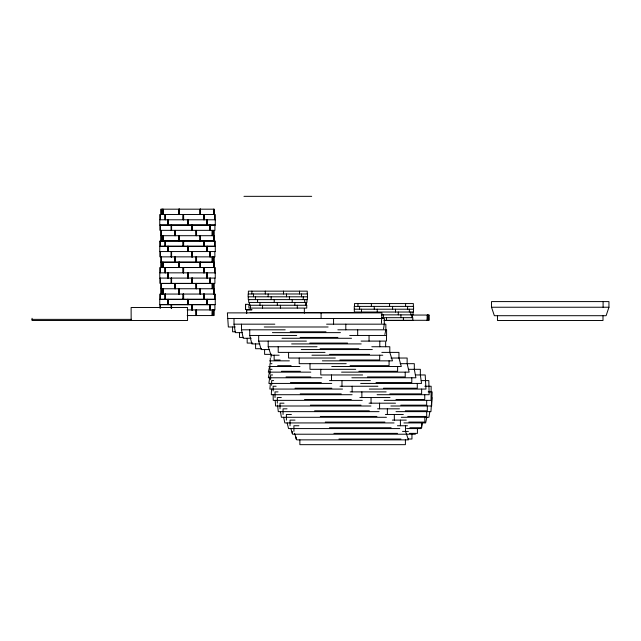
<?xml version="1.0" encoding="UTF-8"?>
<svg xmlns="http://www.w3.org/2000/svg" width="641" height="641" viewBox="0 0 641 641"><rect width="100%" height="100%" fill="white"/><g stroke="black" fill="none" stroke-linecap="round" stroke-linejoin="round"><path stroke-width="0.96" d="M424.831 386.251L431.153 386.251L431.048 400.361L384.191 400.361M271.544 389.071L271.327 394.712L352.109 394.712M270.374 383.43L269.877 389.071L342.51 389.071M381.419 323.224L381.956 312.88L227.379 312.88L228.34 326.99L235.327 326.99M269.797 376.844L268.883 383.43L331.734 383.43M383.534 328.873L384.296 324.17L384.296 318.521L227.379 318.521M429.847 411.642L428.925 417.291L401.258 417.291M269.412 372.141L268.363 377.781L321.814 377.781M384.864 334.514L385.85 329.811L385.85 324.17L326.598 324.17M426.826 417.291L425.632 422.932L403.926 422.932M269.637 366.5L268.315 372.141L310.797 372.141M422.539 422.932L421.097 428.573L406.578 428.573M608.95 307.239L606.106 315.701L494.355 315.701L491.511 307.239L491.511 301.59L608.95 301.59L608.95 307.239L491.511 307.239M243.965 196.338L311.686 196.338M214.887 214.487L214.951 219.735L214.975 214.487L160.058 214.487L160.066 219.735M161.003 235.704L214.03 235.704L214.03 240.952L161.003 240.952L161.123 230.399L161.139 240.952M160.058 241.008L214.975 241.008L214.975 246.256L160.058 246.256L160.05 241.008L160.154 246.256M215.28 251.56L159.753 251.56L159.793 246.312L215.28 246.312L215.288 251.56M161.139 262.169L213.91 262.169M161.003 262.233L214.03 262.233L214.03 267.481L161.003 267.481L161.123 256.921M214.983 272.786L214.975 267.537L160.058 267.537L160.058 272.786M161.051 294.003L161.123 283.45L213.91 283.45L213.982 294.003M161.003 288.754L214.03 288.754L214.03 294.003M214.975 294.059L160.058 294.059L160.058 299.307L214.975 299.307L214.983 294.059L214.887 299.307M307.488 296.799L248.155 296.799L248.155 293.979L307.488 293.979L307.384 299.619L248.267 299.619L248.267 296.799M251.953 309.579L245.543 309.579L245.535 304.331L249.926 304.331M354.249 309.21L413.581 309.21L413.581 306.39L354.249 306.39L354.353 312.031L413.469 312.031L413.469 309.21M187.092 309.915L214.919 309.915L214.911 304.667L160.122 304.667L160.114 308.169M246.553 313.473L246.585 309.972L251.809 309.972M250.166 312.6L361.917 312.6M381.299 314.859L413.036 314.859L413.036 312.031M411.586 315.051L428.957 315.051M187.164 315.556L213.91 315.556L213.91 309.98M381.467 317.68L412.82 317.68L412.82 320.5L384.28 320.5M32.05 319.37L131.517 319.37M384.015 320.3L428.957 320.3L428.917 315.051M234.005 318.521L234.005 324.17L274.821 324.17M264.26 326.99L328.112 326.99M241.481 324.17L241.481 329.811L285.197 329.811M337.855 329.811L385.85 329.811M235.567 331.79L232.587 331.79L232.587 326.99M290.205 331.79L325.973 331.79M242.466 332.631L235.383 332.631L234.005 324.17M272.417 332.631L340.435 332.631M249.742 329.811L249.742 335.459L296.711 335.459M349.682 335.459L386.595 335.459L386.595 329.811M243.476 337.43L239.486 337.43L239.486 332.631M300.116 337.43L337.887 337.43M251.208 338.28L243.268 338.28L241.481 329.811M282 338.28L351.516 338.28M258.676 335.459L258.676 341.1L306.406 341.1M361.091 341.1L386.523 341.1L386.523 335.459M252.73 343.071L247.178 343.071L247.178 338.28M309.787 343.071L347.55 343.071M259.853 343.921L251.897 343.921L249.742 335.459M291.647 343.921L361.204 343.921M268.202 341.1L268.202 346.741L317.023 346.741M371.82 346.741L389.8 346.741L389.8 352.39L392.484 360.851L322.399 360.851M261.568 348.72L255.583 348.72L255.583 343.921M320.099 348.72L358.816 348.72M269.605 349.561L261.191 349.561L258.676 341.1M301.246 349.561L372.325 349.561M325.035 352.39L278.202 352.39L278.202 346.741M381.828 352.39L398.95 352.39L398.95 358.031L401.29 366.5L331.734 366.5M271.68 354.361L264.605 354.361L264.605 349.561M329.578 354.361L369.569 354.361M279.131 355.21L271.047 355.21L268.202 346.741M311.951 355.21L382.789 355.21M335.315 358.031L288.578 358.031L288.578 352.39M390.994 358.031L407.147 358.031L407.147 363.671L409.126 372.141L341.589 372.141M280.125 360.01L274.156 360.01L274.156 355.21M339.866 360.01L379.688 360.01L379.688 355.21M269.669 360.851L289.363 360.851M271.944 363.671L269.941 363.671L269.941 368.375M346.188 363.671L299.211 363.671L299.211 358.031M400.152 363.671L414.31 363.671L414.31 369.32L415.897 377.781L351.845 377.781M277.681 365.65L291.11 365.65M350.09 365.65L389.071 365.65L389.071 360.851M268.755 366.5L299.94 366.5M272.04 369.32L270.053 369.32L270.053 374.024M355.691 369.32L309.988 369.32L309.988 363.671M408.349 369.32L420.352 369.32L420.352 374.961L421.53 383.43L360.667 383.43M281.415 371.291L300.333 371.291M358.896 371.291L397.612 371.291L397.612 366.5M272.625 374.961L270.63 374.961L270.63 379.664M362.606 374.961L320.788 374.961L320.788 369.32M415.376 374.961L425.207 374.961L425.961 389.071L369.336 389.071M286.062 376.94L310.805 376.94M367.453 376.94L405.216 376.94L405.216 372.141M273.635 380.602L271.656 380.602L271.656 385.305M329.49 380.602L370.37 380.602M421.217 380.602L428.821 380.602L429.141 394.712L377.116 394.712M290.429 382.581L321.349 382.581M376.011 382.581L411.794 382.581L411.794 377.781M276.127 386.251L273.122 386.251L273.122 390.954M339.994 386.251L377.91 386.251M295.02 388.222L331.846 388.222M383.51 388.222L417.283 388.222L417.283 383.43M278.018 391.891L275.021 391.891L275.021 397.54M350.138 391.891L386.146 391.891M428.156 391.891L431.153 391.891M300.22 393.87L341.204 393.87M389.856 393.87L421.626 393.87L421.626 389.071M281.311 397.54L277.329 397.54L277.329 403.181M359.865 397.54L390 397.54M304.555 399.511L351.292 399.511M395.97 399.511L424.759 399.511L424.759 394.712M362.261 400.361L273.234 400.361L273.162 394.712M283.995 403.181L280.013 403.181L280.013 408.822M369.048 403.181L395.489 403.181M310.38 405.152L361.019 405.152M400.801 405.152L426.666 405.152L426.666 400.361M370.939 406.001L275.566 406.001L275.205 400.361M390.85 406.001L431.649 406.001L432.186 391.891M287.024 408.822L283.05 408.822L283.05 414.471M377.581 408.822L399.471 408.822M314.643 410.801L369.28 410.801M405.304 410.801L427.315 410.801L427.315 406.001M379.055 411.642L278.29 411.642L277.545 405.064M396.018 411.642L430.936 411.642L431.906 397.54M291.399 414.471L286.399 414.471L286.399 420.111M385.385 414.471L403.317 414.471M320.284 416.442L376.916 416.442M407.78 416.442L426.698 416.442L426.698 411.642M386.443 417.291L281.391 417.291L280.47 411.642M295.012 420.111L290.036 420.111L290.036 425.752M392.34 420.111L406.306 420.111M325.251 422.082L384.896 422.082M408.854 422.082L424.831 422.082L424.831 417.291M394.063 422.932L284.828 422.932L283.642 417.291M298.898 425.752L293.915 425.752L293.915 431.401M397.42 425.752L407.46 425.752M329.482 427.731L391.09 427.731M409.863 427.731L421.722 427.731L421.722 422.932M399.8 428.573L288.562 428.573L287.12 422.932M402.516 431.401L408.429 431.401M333.937 433.372L397.468 433.372M409.439 433.372L417.419 433.372L417.419 428.573M415.368 434.221L292.552 434.221L290.878 428.573M338.953 439.021L400.929 439.021M407.956 439.021L411.955 439.021L411.955 434.221M294.548 433.276L296.759 439.862L408.509 439.862L405.505 431.401L405.505 425.752M131.157 318.889L131.117 307.52L187.557 307.52L187.557 320.5L32.05 320.5L32.05 318.281M603.101 301.59L603.101 307.239M602.997 315.701L602.997 320.5L497.464 320.5L497.464 315.701M428.789 315.051L428.837 320.3M427.475 315.051L427.427 320.3M427.387 315.051L427.331 320.3M427.275 315.051L427.227 320.3M413.365 306.39L413.365 303.57L354.465 303.57L354.465 306.39M412.283 314.859L412.283 317.68M411.971 314.859L411.971 317.68M410.801 312.031L410.801 314.859M409.343 309.21L409.343 312.031M407.612 306.39L407.612 309.21M405.609 303.57L405.609 306.39M405.4 439.862L405.4 444.662L299.868 444.662L299.868 439.862M403.381 317.68L403.381 320.5M400.929 314.859L400.929 317.68M400.409 420.111L400.409 425.752M398.293 312.031L398.293 314.859M395.505 309.21L395.505 312.031M394.335 414.471L394.335 420.111M392.588 306.39L392.588 309.21M389.576 303.57L389.576 306.39M387.372 408.822L387.372 414.471M386.499 317.68L386.499 320.5M385.642 342.038L385.642 346.741M383.398 314.859L383.398 317.68M379.793 341.1L379.793 346.741M379.576 403.181L379.576 408.822M377.237 309.21L377.237 312.031M374.256 306.39L374.256 309.21M371.371 303.57L371.371 306.39M371.043 397.54L371.043 403.181M369.048 335.459L369.048 341.1M361.869 391.891L361.869 397.54M361.524 309.21L361.524 312.031M359.609 306.39L359.609 309.21M357.958 303.57L357.958 306.39M357.678 329.811L357.678 335.459M352.141 386.251L352.141 391.891M345.803 324.17L345.803 329.811M341.982 380.602L341.982 386.251M333.568 318.521L333.568 324.17M331.485 374.961L331.485 380.602M321.093 312.88L321.093 318.521M307.271 293.979L307.271 291.15L248.371 291.15L248.371 293.979M306.951 299.619L306.951 302.44L248.7 302.44L248.7 299.619M306.198 302.44L306.198 305.26M305.877 302.44L305.877 305.26M304.715 299.619L304.715 302.44M304.347 308.457L304.347 313.161M303.257 296.799L303.257 299.619M301.518 293.979L301.518 296.799M299.523 291.15L299.523 293.979M297.288 305.26L297.288 308.081M295.966 437.098L295.966 439.021M294.844 302.44L294.844 305.26M292.208 299.619L292.208 302.44M292.248 431.457L292.248 433.372M289.42 296.799L289.42 299.619M286.495 293.979L286.495 296.799M283.482 291.15L283.482 293.979M280.413 305.26L280.413 308.081M277.305 302.44L277.305 305.26M274.212 299.619L274.212 302.44M271.151 296.799L271.151 299.619M271.103 354.265L271.103 357.093M270.294 358.031L270.294 362.734M268.162 293.979L268.162 296.799M265.286 291.15L265.286 293.979M262.546 305.26L262.546 308.081M259.966 302.44L259.966 305.26M257.586 299.619L257.586 302.44M255.43 296.799L255.43 299.619M253.515 293.979L253.515 296.799M251.873 291.15L251.873 293.979M250.511 305.26L250.511 308.081M249.453 302.44L249.453 305.26M246.625 309.972L246.713 313.473M245.631 304.331L245.559 309.579M214.951 241.008L214.887 246.256M214.831 251.617L214.911 256.865L160.122 256.865L160.122 251.617M214.911 267.537L214.887 272.786M214.863 278.146L214.919 283.394L160.122 283.394L160.114 278.146M213.982 209.182L214.014 214.431L214.03 209.182L161.003 209.182L161.027 214.431M213.91 230.399L213.894 240.952M213.91 256.921L213.982 267.481M213.854 209.182L213.854 214.431M213.838 230.399L213.854 240.952M213.87 256.921L213.854 267.481M213.838 283.45L213.854 294.003M213.838 309.98L213.79 315.556M212.435 235.648L212.435 230.399L212.283 235.648M212.435 256.921L212.435 262.169L212.283 256.921M212.435 283.45L212.435 288.698L212.283 283.45M212.435 315.556L212.435 309.98L212.283 315.556M212.179 230.399L212.227 235.648M212.227 256.921L212.179 262.169M212.179 283.45L212.227 288.698M212.227 309.98L212.179 315.556M210.192 225.095L210.224 230.343M210.192 251.617L210.224 256.865M210.224 278.146L210.192 283.394M210.224 304.667L210.192 309.915M210.016 225.095L210.144 230.343M210.088 251.617L210.144 256.865M210.088 278.146L210.016 283.394M210.144 304.667L210.088 309.915M209.952 225.095L209.895 230.343M209.952 251.617L209.895 256.865M209.895 278.146L209.952 283.394M209.952 304.667L209.895 309.915M207.412 219.791L207.347 225.039L207.275 219.791M207.452 251.56L207.347 246.312L207.275 251.56M207.452 272.842L207.347 278.09L207.275 272.842M207.452 299.363L207.347 304.611L207.275 299.363M207.115 219.791L207.195 225.039M207.195 246.312L207.115 251.56M207.115 272.842L207.195 278.09M207.195 299.363L207.115 304.611M207.059 219.791L207.059 225.039M207.059 246.312L207.059 251.56M207.059 272.842L207.059 278.09M207.059 299.363L207.059 304.611M204.191 214.487L204.191 219.735M204.191 241.008L204.191 246.256M204.191 267.537L204.191 272.786M204.191 294.059L204.191 299.307M204.062 214.487L204.134 219.735M204.134 241.008L204.062 246.256L203.894 241.008M204.134 267.537L204.062 272.786M204.062 294.059L204.134 299.307M203.894 214.487L203.982 219.735M203.982 267.537L203.894 272.786M203.894 294.059L203.982 299.307M203.806 214.487L203.742 219.735M203.742 241.008L203.806 246.256M203.742 267.537L203.806 272.786M203.806 294.059L203.742 299.307M200.457 209.182L200.521 214.431M200.521 240.952L200.457 235.704L200.28 240.952M200.521 262.233L200.457 267.481L200.28 262.233M200.457 288.754L200.521 294.003M200.28 209.182L200.369 214.431M200.28 288.754L200.369 294.003M200.184 209.182L200.184 214.431M200.184 235.704L200.184 240.952M200.184 262.233L200.184 267.481M200.184 288.754L200.184 294.003M200.096 209.182L200.032 214.431M200.032 235.704L200.096 240.952M200.096 262.233L200.032 267.481M200.032 288.754L200.096 294.003M196.547 230.399L196.547 235.648L196.41 230.399M196.547 256.921L196.547 262.169L196.41 256.921M196.547 283.45L196.547 288.698L196.41 283.45M196.547 309.98L196.547 315.556L196.41 309.98M196.314 230.399L196.314 235.648M196.314 256.921L196.314 262.169M196.314 283.45L196.314 288.698M196.314 309.98L196.314 315.556M196.218 230.399L196.218 235.648M196.218 256.921L196.218 262.169M196.218 283.45L196.218 288.698M196.218 309.98L196.218 315.556M196.026 230.399L196.114 235.648M196.114 256.921L196.026 262.169M196.026 283.45L196.114 288.698M196.026 309.98L196.114 315.556M192.276 225.095L192.332 230.343M192.276 251.617L192.332 256.865M192.332 278.146L192.276 283.394M192.332 304.667L192.276 309.915M192.188 225.095L192.188 230.343M192.188 251.617L192.188 256.865M192.188 278.146L192.188 283.394M192.188 304.667L192.188 309.915M192.084 225.095L192.084 230.343M192.084 251.617L192.084 256.865M192.084 278.146L192.084 283.394M192.084 304.667L192.084 309.915M191.883 225.095L191.98 230.343M191.98 251.617L191.883 256.865M191.883 278.146L191.98 283.394M191.883 304.667L191.98 309.915M191.795 225.095L191.795 230.343M191.795 251.617L191.795 256.865M191.795 278.146L191.795 283.394M191.795 304.667L191.795 309.915M188.005 219.791L188.005 225.039M188.005 246.312L188.005 251.56M188.005 272.842L188.005 278.09M188.005 299.363L188.005 304.611M187.941 219.791L187.845 225.039M187.941 246.312L187.845 251.56M187.941 272.842L187.845 278.09M187.941 299.363L187.845 304.611M187.749 219.791L187.749 225.039M187.749 246.312L187.749 251.56M187.749 272.842L187.749 278.09M187.749 299.363L187.749 304.611M187.645 219.791L187.645 225.039M187.645 246.312L187.645 251.56M187.645 272.842L187.645 278.09M187.645 299.363L187.645 304.611M187.452 219.791L187.541 225.039M187.452 246.312L187.541 251.56M187.452 272.842L187.541 278.09M187.452 299.363L187.541 304.611M183.598 214.487L183.663 219.735M183.663 241.008L183.598 246.256M183.663 267.537L183.598 272.786M183.598 294.059L183.663 299.307M183.502 214.487L183.502 219.735M183.502 241.008L183.502 246.256M183.502 267.537L183.502 272.786M183.502 294.059L183.502 299.307M183.398 214.487L183.398 219.735M183.398 241.008L183.398 246.256M183.398 267.537L183.398 272.786M183.398 294.059L183.398 299.307M183.294 214.487L183.198 219.735M183.198 241.008L183.294 246.256M183.198 267.537L183.294 272.786M183.294 294.059L183.198 299.307M183.118 214.487L183.118 219.735M183.118 241.008L183.118 246.256M183.118 267.537L183.118 272.786M183.118 294.059L183.118 299.307M179.416 209.182L179.352 214.431M179.416 235.704L179.352 240.952M179.352 262.233L179.416 267.481M179.416 288.754L179.352 294.003M179.256 209.182L179.256 214.431M179.256 235.704L179.256 240.952M179.256 262.233L179.256 267.481M179.256 288.754L179.256 294.003M179.151 209.182L179.055 214.431M179.055 235.704L179.151 240.952M179.055 262.233L179.151 267.481M179.055 288.754L179.151 294.003M178.967 209.182L178.967 214.431M178.967 235.704L178.967 240.952M178.967 262.233L178.967 267.481M178.967 288.754L178.967 294.003M178.887 209.182L178.887 214.431M178.887 235.704L178.887 240.952M178.887 262.233L178.887 267.481M178.887 288.754L178.887 294.003M175.346 230.399L175.346 235.648M175.346 256.921L175.346 262.169M175.346 283.45L175.346 288.698M175.257 230.399L175.161 235.648M175.257 256.921L175.161 262.169M175.257 283.45L175.161 288.698M175.065 230.399L175.065 235.648M175.065 256.921L175.065 262.169M175.065 283.45L175.065 288.698M174.977 235.648L174.905 230.399L174.857 235.648M174.977 262.169L174.905 256.921L174.857 262.169M174.977 288.698L174.905 283.45L174.857 288.698M171.596 225.095L171.596 230.343M171.596 251.617L171.596 256.865M171.596 278.146L171.596 283.394M171.596 304.667L171.596 308.169M171.427 225.095L171.516 230.343M171.427 251.617L171.516 256.865M171.427 278.146L171.516 283.394M171.427 304.667L171.516 308.169M171.339 225.095L171.339 230.343M171.339 251.617L171.339 256.865M171.339 278.146L171.339 283.394M171.339 304.667L171.339 308.169M171.195 225.095L171.259 230.343M171.259 251.617L171.155 256.865M171.259 278.146L171.155 283.394M171.259 304.667L171.155 308.169M168.238 219.791L168.238 225.039M168.238 246.312L168.238 251.56M168.238 272.842L168.238 278.09M168.238 299.363L168.238 304.611M168.086 219.791L168.166 225.039M168.086 246.312L168.166 251.56M168.166 272.842L168.086 278.09M168.166 299.363L168.086 304.611M168.006 225.039L168.006 219.791L167.854 225.039M168.006 246.312L168.006 251.56L167.854 246.312M168.006 272.842L168.006 278.09L167.886 272.842M168.006 299.363L168.006 304.611M167.886 299.363L167.854 304.611M165.29 214.487L165.362 219.735M165.362 246.256L165.29 241.008L165.154 246.256M165.29 267.537L165.362 272.786M165.29 294.059L165.362 299.307M165.154 214.487L165.218 219.735M165.154 267.537L165.218 272.786M165.154 294.059L165.218 299.307M165.098 214.487L165.041 219.735M165.058 241.008L165.098 246.256M165.098 267.537L165.041 272.786M165.058 294.059L165.098 299.307M163.022 209.182L163.022 214.431M163.022 235.704L163.022 240.952M163.022 262.233L163.022 267.481M163.022 288.754L163.022 294.003M162.902 209.182L162.966 214.431M162.966 235.704L162.902 240.952M162.902 262.233L162.966 267.481M162.966 288.754L162.902 294.003M162.814 209.182L162.854 214.431M162.79 235.704L162.854 240.952M162.814 262.233L162.854 267.481M162.782 288.754L162.814 294.003M161.292 230.399L161.292 235.648M161.292 262.169L161.292 256.921L161.179 267.481M161.292 283.45L161.292 288.698M161.139 209.182L161.179 214.431M161.195 283.45L161.139 294.003M160.21 225.095L160.21 230.343M160.21 251.617L160.21 256.865M160.21 278.146L160.21 283.394M160.21 304.667L160.21 308.169M160.122 214.487L160.154 219.735M160.122 267.537L160.154 272.786M160.154 294.059L160.09 299.307M131.149 319.37L131.157 320.5M215.28 219.791L159.753 219.791L159.753 225.039L215.28 225.039L215.28 219.791M214.919 225.095L160.122 225.095L160.114 230.343L214.919 230.343L214.927 225.095M215.28 272.842L159.753 272.842L159.793 278.09L215.28 278.09L215.24 272.842M215.28 299.363L159.753 299.363L159.753 304.611L215.28 304.611L215.24 299.363M306.735 305.26L248.916 305.26L248.916 308.081L306.735 308.081L306.735 305.26"/></g></svg>
